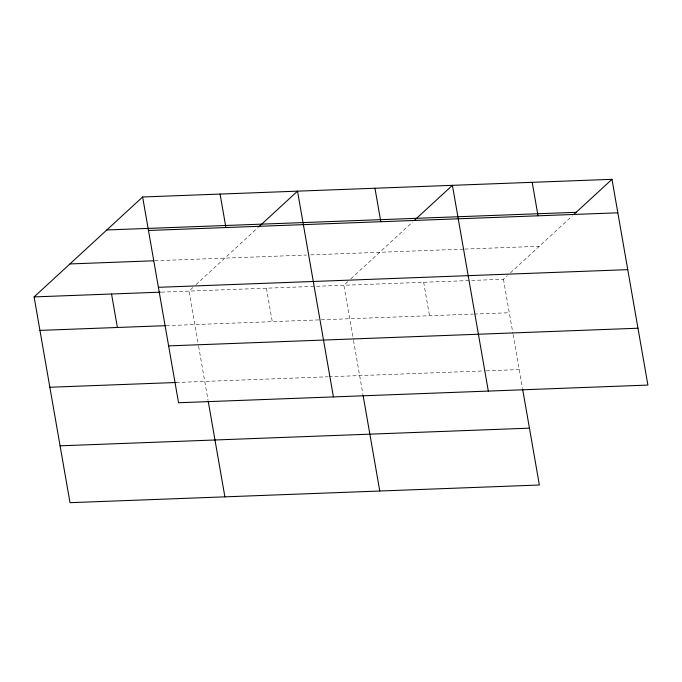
<?xml version="1.0" encoding="UTF-8"?>
<svg xmlns="http://www.w3.org/2000/svg" width="682" height="682" viewBox="0 0 682 682"><rect width="100%" height="100%" fill="white"/><g stroke="black" fill="none" stroke-linecap="round" stroke-linejoin="round"><path stroke-width="0.51" stroke-dasharray="3.41 2.56" d="M192.878 287.506L188.991 291.095L198.436 345.245M195.998 284.641L257.864 227.677M347.769 281.683L343.873 285.264L353.327 339.414M350.88 278.81L412.746 221.846M161.404 292.135L503.452 279.262L507.348 275.681M510.46 272.809L572.326 215.844M154.788 260.746L306.491 255.042M310.736 254.88L463.734 249.126M464.8 249.083L539.274 246.287M166.186 325.646L473.129 314.095M474.186 314.061L509.301 312.74M176.109 382.5L327.812 376.788M328.877 376.754L485.175 370.872M486.24 370.829L519.224 369.584M503.452 279.262L512.907 333.413M513.086 334.444L522.506 388.416M423.667 282.263L429.507 315.74M353.506 340.446L362.926 394.418M266.432 288.179L272.271 321.657M198.615 346.277L208.036 400.249"/><path stroke-width="1.02" d="M522.685 389.465L539.368 485.013L70.007 502.677L34.1 296.917L142.632 196.987L611.993 179.323L647.9 385.083L178.548 402.738L142.632 196.987M258.631 226.97L297.523 191.156L333.43 396.907M414.289 220.431L452.413 185.334L488.321 391.084M573.869 214.429L611.993 179.323M106.818 229.962L576.171 212.307M148.48 230.465L617.832 212.801M69.914 263.943L153.723 260.788M158.403 287.31L627.755 269.654M34.1 296.917L160.347 292.169M39.94 330.395L165.129 325.689M168.625 345.885L637.977 328.23M49.863 387.248L176.109 382.5M60.084 445.823L529.445 428.16M532.199 182.333L538.038 215.802M374.964 188.249L380.812 221.718M363.105 395.466L379.78 491.014M220.081 194.072L225.921 227.549M208.223 401.297L224.898 496.846M111.541 294.01L117.389 327.479"/></g></svg>
